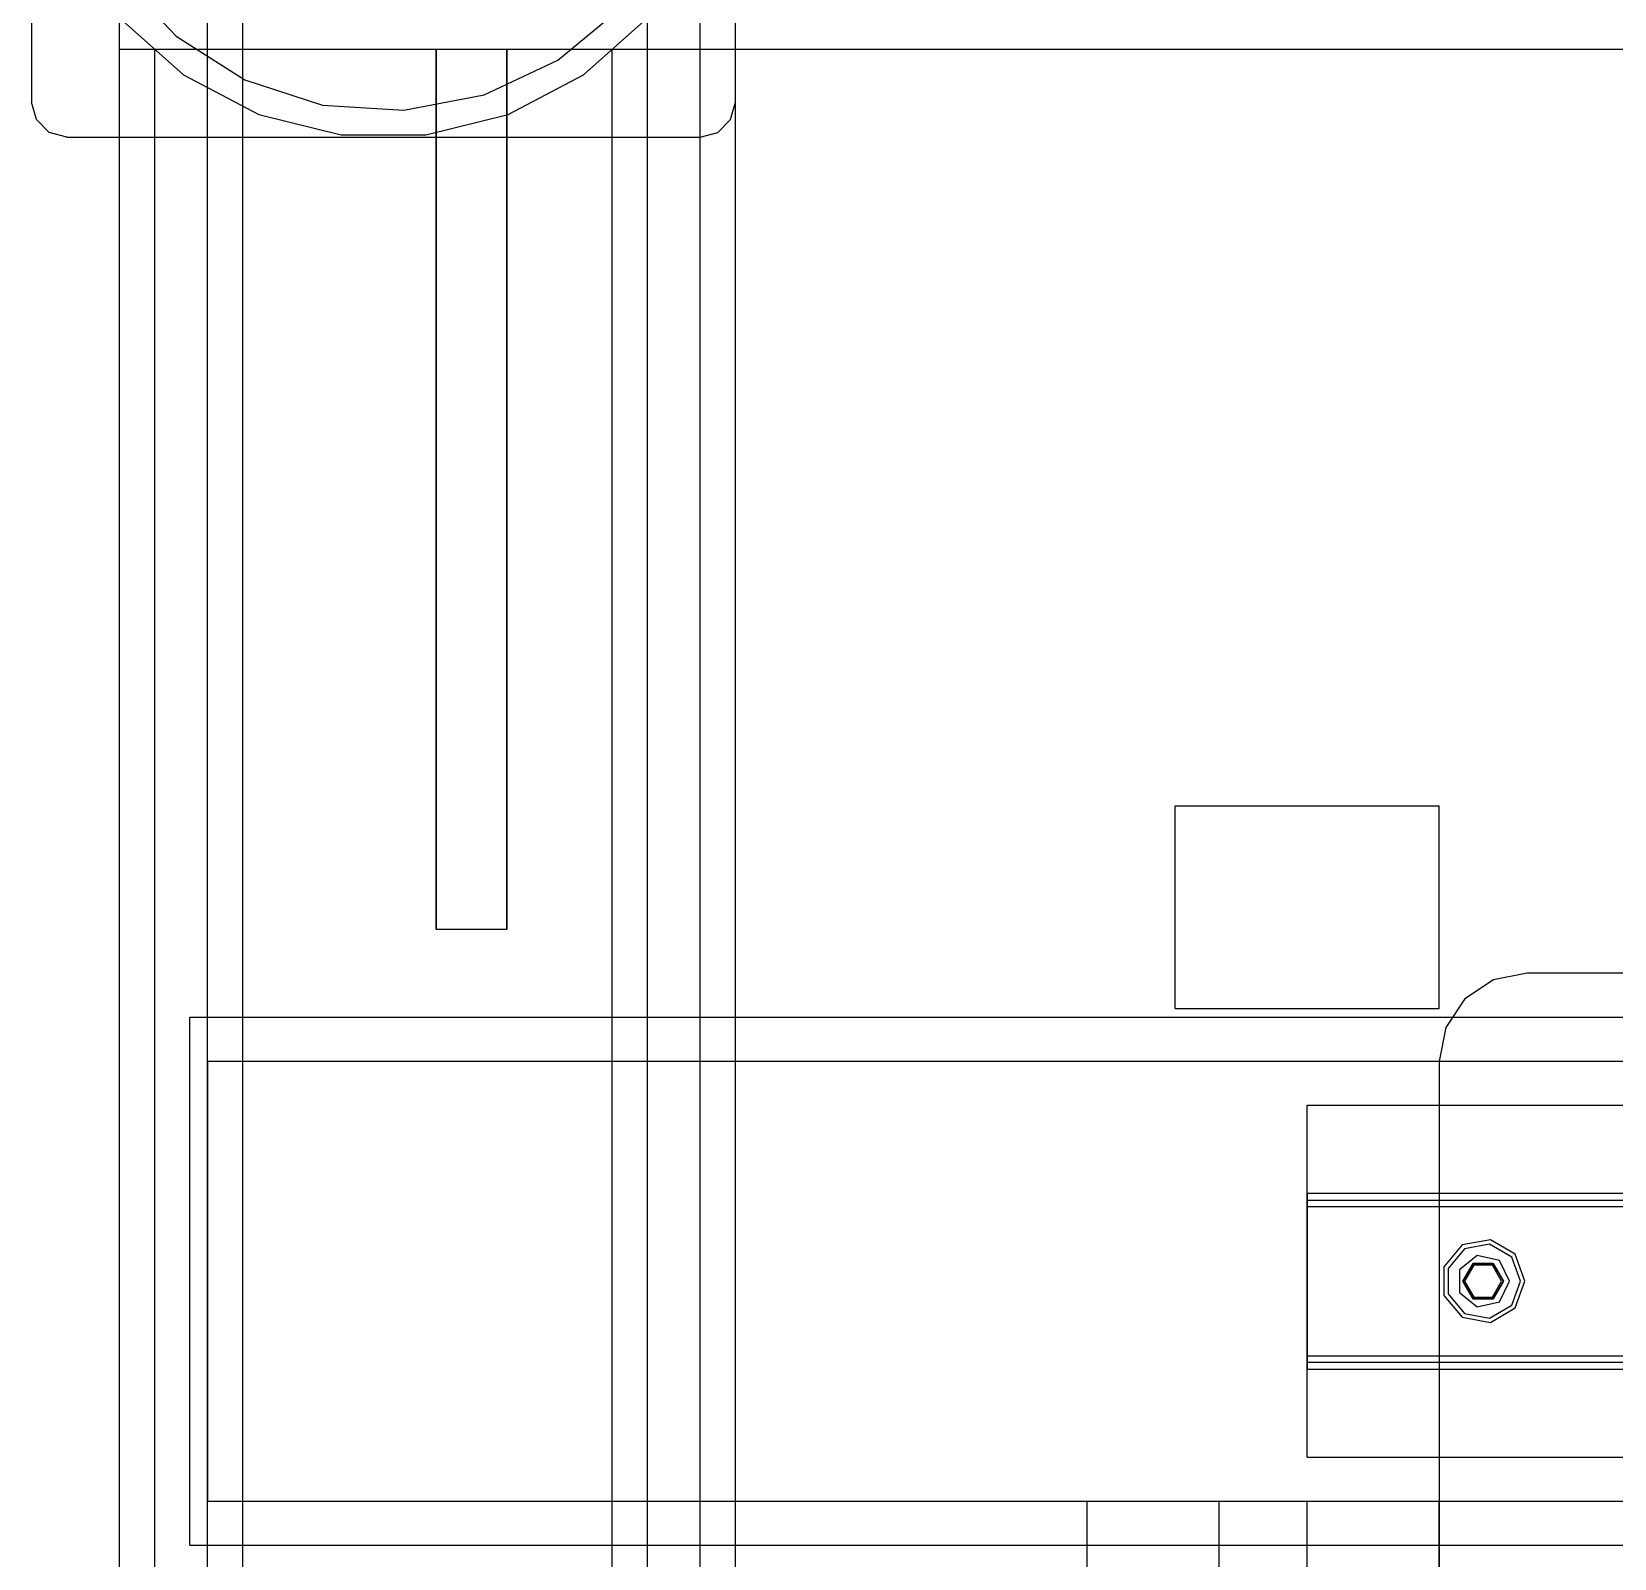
# Model space of a CAD drawing. Header units: millimetres. Extents: x -201 to 3037, y -406 to 3230.
# Drawn here: x -10 to 169.9, y 2718.5 to 2892 of the extents above; entities that cross this region are included whole.
import ezdxf

# ---------------------------------------------------------------- set-up
doc = ezdxf.new("R2010")
doc.units = ezdxf.units.MM
doc.layers.add('HIDDEN', color=8, linetype='Continuous')
doc.layers.add('VISIBLE', color=7, linetype='Continuous')

msp = doc.modelspace()

# ---------------------------------------------------------------- linework, layer by layer
at = {"layer": 'HIDDEN'}
for points in [[(-10, 2956), (-10, 2884)], [(70, 2884), (70, 2956)], [(70, 2884), (70, 2952)], [(0, 2890), (0, 2950)], [(10, 2890), (10, 2950)], [(10, 2890), (10, 2950)], [(10, 2000), (10, 2950)], [(14, 2000), (14, 2950)], [(14, 2000), (14, 2950)], [(60, 2890), (60, 2950)], [(60, 2890), (60, 2950)], [(60, 2890), (60, 2950)], [(60, 2890), (60, 2950)], [(60, 2890), (60, 2950)], [(60, 2890), (60, 2950)], [(66, 2000), (66, 2950)], [(66, 2000), (66, 2950)], [(70, 2000), (70, 2950)], [(70, 2000), (70, 2950)], [(70, 2890), (70, 2950)], [(70, 2890), (70, 2950)], [(70, 2000), (70, 2950)], [(0.07, 2898.25), (6.42, 2891.49), (14.25, 2886.52), (23.07, 2883.66), (32.32, 2883.07), (41.43, 2884.81), (49.83, 2888.76), (56.97, 2894.67)], [(0.07, 2898.25), (6.42, 2891.49), (14.25, 2886.52), (23.07, 2883.66), (32.32, 2883.07), (41.43, 2884.81), (49.83, 2888.76), (56.97, 2894.67)], [(0.06, 2893.48), (7.28, 2887.08), (15.82, 2882.6), (25.18, 2880.29), (34.82, 2880.29), (44.18, 2882.6), (52.72, 2887.08), (59.94, 2893.48)], [(0.06, 2893.48), (7.28, 2887.08), (15.82, 2882.6), (25.18, 2880.29), (34.82, 2880.29), (44.18, 2882.6), (52.72, 2887.08), (59.94, 2893.48)], [(0, 2890), (60, 2890)], [(0, 2060), (0, 2890)], [(0, 2890), (60, 2890)], [(0, 2060), (0, 2890)], [(0, 2060), (0, 2890)], [(0, 2890), (60, 2890)], [(0, 2890), (60, 2890)], [(4, 2890), (56, 2890)], [(4, 2890), (56, 2890)], [(4, 2060), (4, 2890)], [(4, 2060), (4, 2890)], [(4, 2890), (56, 2890)], [(4, 2890), (56, 2890)], [(4, 2060), (4, 2890)], [(4, 2060), (4, 2890)], [(10, 2890), (60, 2890)], [(10, 2890), (60, 2890)], [(10, 2890), (70, 2890)], [(10, 2890), (70, 2890)], [(36, 2890), (44, 2890)], [(36, 2890), (36, 2790)], [(36, 2890), (44, 2890)], [(36, 2790), (36, 2890)], [(44, 2890), (44, 2790)], [(44, 2790), (44, 2890)], [(56, 2060), (56, 2890)], [(56, 2060), (56, 2890)], [(56, 2060), (56, 2890)], [(56, 2060), (56, 2890)], [(60, 2890), (540, 2890)], [(60, 2890), (540, 2890)], [(60, 2060), (60, 2890)], [(60, 2060), (60, 2890)], [(60, 2890), (540, 2890)], [(60, 2890), (540, 2890)], [(60, 2060), (60, 2890)], [(60, 2060), (60, 2890)], [(-6, 2880), (-8, 2880.54), (-9.46, 2882), (-10, 2884)], [(66, 2880), (68, 2880.54), (69.46, 2882), (70, 2884)], [(66, 2880), (68, 2880.54), (69.46, 2882), (70, 2884)], [(-6, 2880), (66, 2880)], [(0, 2880), (66, 2880)], [(120, 2781), (120, 2804)], [(120, 2804), (150, 2804)], [(150, 2781), (150, 2804)], [(36, 2790), (44, 2790)], [(160, 2785), (156.17, 2784.24), (152.93, 2782.07), (150.76, 2778.83), (150, 2775)], [(420, 2785), (160, 2785)], [(8, 2720), (8, 2780)], [(8, 2780), (10, 2780)], [(10, 2720), (10, 2780)], [(10, 2720), (10, 2780)], [(10, 2780), (1230, 2780)], [(10, 2720), (10, 2780)], [(70, 2720), (70, 2780)], [(120, 2781), (150, 2781)], [(151.34, 2780), (428.66, 2780)], [(10, 2775), (10, 2725)], [(10, 2775), (10, 2725)], [(10, 2775), (1230, 2775)], [(10, 2775), (1230, 2775)], [(150, 2775), (150, 2410)], [(135, 2730), (135, 2770)], [(135, 2770), (1195, 2770)], [(150, 2770), (430, 2770)], [(135, 2740), (135, 2760)], [(135, 2740), (135, 2760)], [(135, 2760), (1195, 2760)], [(135, 2760), (135, 2758.5)], [(135, 2758.5), (135, 2760)], [(135, 2760), (1195, 2760)], [(135, 2760), (1195, 2760)], [(150, 2760), (430, 2760)], [(135, 2758.5), (1195, 2758.5)], [(150, 2759.2), (430, 2759.2)], [(159.75, 2750), (158.64, 2753.05), (155.82, 2754.68), (152.62, 2754.11), (150.54, 2751.62), (150.54, 2748.38), (152.62, 2745.89), (155.82, 2745.32), (158.64, 2746.95), (159.75, 2750)], [(159.75, 2750), (158.64, 2753.05), (155.82, 2754.68), (152.62, 2754.11), (150.54, 2751.62), (150.54, 2748.38), (152.62, 2745.89), (155.82, 2745.32), (158.64, 2746.95), (159.75, 2750)], [(159.25, 2750), (158.26, 2752.73), (155.74, 2754.19), (152.88, 2753.68), (151.01, 2751.45), (151.01, 2748.55), (152.88, 2746.32), (155.74, 2745.81), (158.26, 2747.27), (159.25, 2750)], [(159.25, 2750), (158.26, 2752.73), (155.74, 2754.19), (152.88, 2753.68), (151.01, 2751.45), (151.01, 2748.55), (152.88, 2746.32), (155.74, 2745.81), (158.26, 2747.27), (159.25, 2750)], [(158, 2750), (156.87, 2752.35), (154.33, 2752.92), (152.3, 2751.3), (152.3, 2748.7), (154.33, 2747.08), (156.87, 2747.65), (158, 2750)], [(158, 2750), (156.87, 2752.35), (154.33, 2752.92), (152.3, 2751.3), (152.3, 2748.7), (154.33, 2747.08), (156.87, 2747.65), (158, 2750)], [(152.69, 2750), (153.85, 2752)], [(153.85, 2752), (152.69, 2750)], [(157.1, 2750), (156.05, 2751.82), (153.95, 2751.82), (152.9, 2750), (153.95, 2748.18), (156.05, 2748.18), (157.1, 2750)], [(157.1, 2750), (156.05, 2751.82), (153.95, 2751.82), (152.9, 2750), (153.95, 2748.18), (156.05, 2748.18), (157.1, 2750)], [(153.85, 2752), (156.15, 2752)], [(156.15, 2752), (153.85, 2752)], [(156.15, 2752), (157.31, 2750)], [(157.31, 2750), (156.15, 2752)], [(153.85, 2748), (152.69, 2750)], [(152.69, 2750), (153.85, 2748)], [(157.31, 2750), (156.15, 2748)], [(156.15, 2748), (157.31, 2750)], [(156.15, 2748), (153.85, 2748)], [(153.85, 2748), (156.15, 2748)], [(135, 2740), (135, 2741.5)], [(135, 2741.5), (135, 2740)], [(135, 2741.5), (1195, 2741.5)], [(150, 2740.8), (430, 2740.8)], [(135, 2740), (1195, 2740)], [(135, 2740), (1195, 2740)], [(135, 2740), (1195, 2740)], [(150, 2740), (430, 2740)], [(135, 2730), (1195, 2730)], [(150, 2730), (430, 2730)], [(10, 2725), (1230, 2725)], [(10, 2725), (1230, 2725)], [(110, 2720), (110, 2725)], [(110, 2635), (110, 2725)], [(110, 2725), (150, 2725)], [(110, 2725), (150, 2725)], [(125, 2635), (125, 2725)], [(125, 2725), (135, 2725)], [(125, 2720), (125, 2725)], [(125, 2725), (135, 2725)], [(135, 2635), (135, 2725)], [(135, 2720), (135, 2725)], [(150, 2635), (150, 2725)], [(150, 2635), (150, 2725)], [(8, 2720), (10, 2720)], [(10, 2720), (1230, 2720)], [(150, 2720), (430, 2720)]]:
    msp.add_lwpolyline(points, dxfattribs=at)
at = {"layer": 'VISIBLE'}
for points in [[(-10, 2956), (-10, 2884)], [(0, 2890), (0, 2950)], [(10, 2780), (10, 2950)], [(70, 2780), (70, 2950)], [(0, 2890), (10, 2890)], [(0, 2060), (0, 2890)], [(0, 2890), (10, 2890)], [(-6, 2880), (-8, 2880.54), (-9.46, 2882), (-10, 2884)], [(-6, 2880), (0, 2880)], [(120, 2781), (120, 2804)], [(120, 2804), (150, 2804)], [(150, 2781), (150, 2804)], [(160, 2785), (156.17, 2784.24), (152.93, 2782.07), (150.76, 2778.83), (150, 2775)], [(420, 2785), (160, 2785)], [(8, 2720), (8, 2780)], [(8, 2780), (10, 2780)], [(10, 2720), (10, 2780)], [(10, 2780), (151.34, 2780)], [(10, 2720), (10, 2780)], [(120, 2781), (150, 2781)], [(150, 2775), (150, 2410)], [(135, 2760), (135, 2770)], [(135, 2770), (150, 2770)], [(135, 2760), (135, 2759.2)], [(135, 2760), (150, 2760)], [(135, 2759.2), (135, 2740.8)], [(135, 2759.2), (150, 2759.2)], [(135, 2740.8), (135, 2740)], [(135, 2740.8), (150, 2740.8)], [(135, 2730), (135, 2740)], [(135, 2740), (150, 2740)], [(135, 2730), (150, 2730)], [(8, 2720), (10, 2720)], [(10, 2717), (10, 2720)], [(10, 2720), (150, 2720)], [(70, 2717), (70, 2720)], [(110, 2716), (110, 2720)], [(125, 2712.5), (125, 2720)], [(135, 2712.5), (135, 2720)]]:
    msp.add_lwpolyline(points, dxfattribs=at)

doc.saveas('drawing.dxf')
